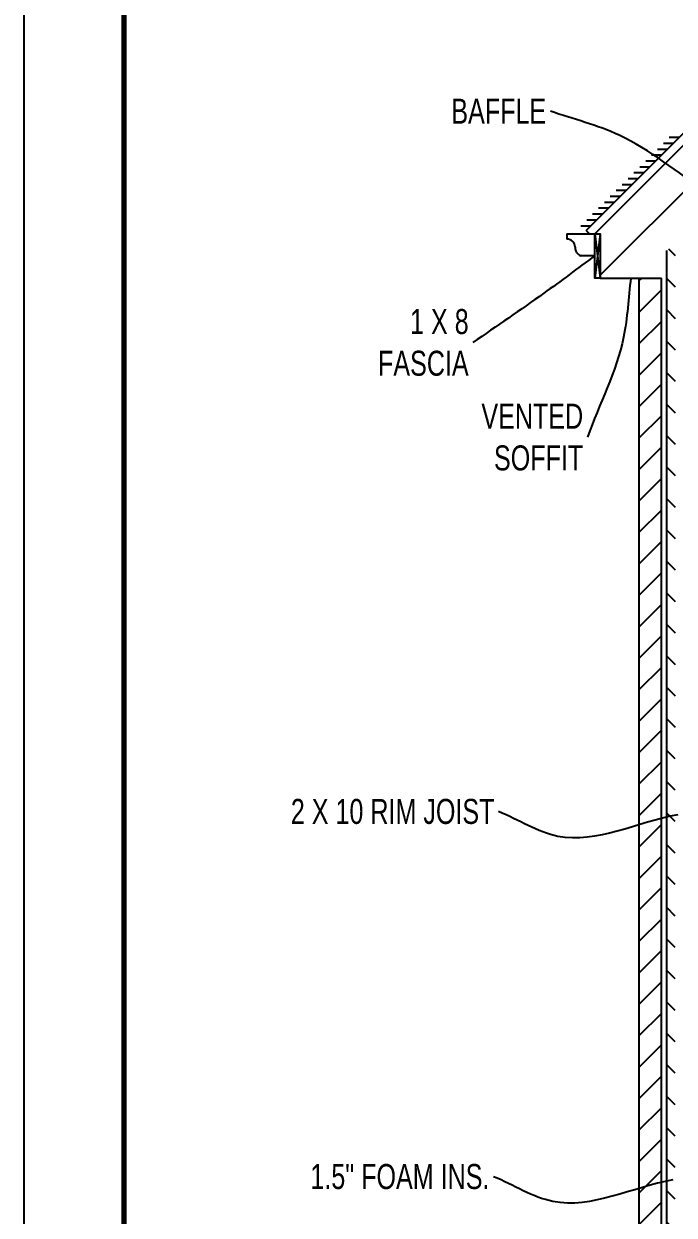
# Model space of a CAD drawing. Header units: inches. Extents: x 43 to 7578, y 1297 to 3809.
# Drawn here: x 3914.5 to 4148.4, y 3123.5 to 3552 of the extents above; entities that cross this region are included whole.
import ezdxf

# ---------------------------------------------------------------- set-up
doc = ezdxf.new("R2010")
doc.units = ezdxf.units.IN
doc.header["$LTSCALE"] = 0.5
doc.header["$MEASUREMENT"] = 0
doc.styles.add('Arch-Dim', font='romans.shx', dxfattribs={"width": 0.75})
doc.dimstyles.new('Annotative$7', dxfattribs={"dimscale": 96, "dimtxt": 0.09375, "dimasz": 0.0625, "dimexe": 0.0625, "dimexo": 0.0625, "dimgap": 0.03125, "dimtad": 0, "dimdec": 4, "dimzin": 3, "dimdsep": 46, "dimlunit": 4, "dimtxsty": 'Arch-Dim', "dimblk": 'ARCHTICK', "dimcen": 0.09375, "dimazin": 2, "dimtfac": 0.75, "dimtdec": 4, "dimtix": 1, "dimtmove": 2, "dimatfit": 3, "dimfxl": 1, "dimtolj": 1, "dimtzin": 0, "dimarcsym": 0})

# ---------------------------------------------------------------- blocks, each defined once
blk = doc.blocks.new('_ArchTick')
at = {"color": 0, "linetype": 'ByBlock', "const_width": 0.15}
blk.add_lwpolyline([(-0.5, -0.5), (0.5, 0.5)], dxfattribs=at)

msp = doc.modelspace()

# ---------------------------------------------------------------- hatches: boundary and pattern name
h = msp.add_hatch()
h.set_pattern_fill('ANSI31', color=256, scale=64, angle=90)
h.set_pattern_definition([(135, (-4106.505, -3051.678), (-5.656854, -5.656854), [])])
h.paths.add_polyline_path([(4148.81067, 3473.53772), (4145.81067, 3470.53772), (4145.81067, 3017.53772), (4148.81067, 3017.53772)])
h = msp.add_hatch()
h.set_pattern_fill('ANSI31', color=256, scale=64)
h.set_pattern_definition([(45, (-4106.505, -3051.678), (-5.656854, 5.656854), [])])
h.paths.add_polyline_path([(4143.81067, 3460.53772), (4135.81067, 3460.53772), (4135.81067, 3014.53772), (4143.81067, 3014.53772)])

# ---------------------------------------------------------------- linework, layer by layer
for p, q in [((4116.76042, 3477.73011), (4334.69845, 3695.66814)), ((4119.81067, 3476.53772), (4337.38817, 3694.11523)), ((4121.81067, 3461.56716), (4332.93169, 3672.68818)), ((4150.14358, 3511.11327), (4146.64358, 3511.11327)), ((4145.90094, 3506.87063), (4142.40094, 3506.87063)), ((4148.02226, 3508.99195), (4144.52226, 3508.99195)), ((4141.6583, 3502.62799), (4138.1583, 3502.62799)), ((4143.77962, 3504.74931), (4140.27962, 3504.74931)), ((4137.41566, 3498.38535), (4133.91566, 3498.38535)), ((4139.53698, 3500.50667), (4136.03698, 3500.50667)), ((4133.17301, 3494.14271), (4129.67301, 3494.14271)), ((4135.29434, 3496.26403), (4131.79434, 3496.26403)), ((4128.93037, 3489.90007), (4125.43037, 3489.90007)), ((4131.05169, 3492.02139), (4127.55169, 3492.02139)), ((4124.68773, 3485.65743), (4121.18773, 3485.65743)), ((4126.80905, 3487.77875), (4123.30905, 3487.77875)), ((4120.44509, 3481.41479), (4116.94509, 3481.41479)), ((4122.56641, 3483.53611), (4119.06641, 3483.53611)), ((4109.81067, 3476.53772), (4109.81067, 3474.53772)), ((4109.81067, 3476.53772), (4119.81067, 3476.53772)), ((4118.32377, 3479.29347), (4114.82377, 3479.29347)), ((4116.76042, 3477.73011), (4117.9528, 3476.53772)), ((4119.81067, 3476.53772), (4121.81067, 3460.53772)), ((4121.81067, 3476.53772), (4119.81067, 3460.53772)), ((4119.81067, 3468.53772), (4114.81067, 3468.53772)), ((4145.81067, 3017.53772), (4145.81067, 3470.53772)), ((4121.81067, 3460.53772), (4143.81067, 3460.53772)), ((4135.81067, 3014.53772), (4135.81067, 3460.53772)), ((4135.81067, 3460.53772), (4143.81067, 3460.53772)), ((4143.81067, 3014.53772), (4143.81067, 3460.53772))]:
    msp.add_line(p, q)
for points in [[(3914.48196, 3809.07749), (3914.48196, 2657.07749), (5642.48196, 2657.07749), (5642.48196, 3809.07749)], [(4119.81067, 3476.53772), (4121.81067, 3476.53772), (4121.81067, 3460.53772), (4119.81067, 3460.53772)]]:
    msp.add_lwpolyline(points, close=True)
at = {"lineweight": 70}
msp.add_lwpolyline([(3950.48196, 3773.07749), (3950.48196, 2693.07749), (5606.48196, 2693.07749), (5606.48196, 3773.07749)], close=True, dxfattribs=at)
for centre, radius, start, end in [((4110.01883, 3471.80875), 2.7369, 356.9697408, 94.3620016), ((4115.90183, 3471.49732), 3.15434, 176.9697408, 249.7617828)]:
    msp.add_arc(centre, radius, start, end)

# ---------------------------------------------------------------- texts
at = {"char_height": 9, "attachment_point": 6, "style": 'Arch-Dim'}
for s, insert in [('\\A1;{\\fCityBlueprint|b0|i0|c2|p2;BAFFLE}', (4102.35464, 3520.6157)), ('\\A1;{\\fCityBlueprint|b0|i0|c2|p2;1 X 8\\PFASCIA}', (4074.48135, 3437.37575)), ('\\A1;{\\fCityBlueprint|b0|i0|c2|p2;VENTED\\PSOFFIT}', (4115.66985, 3403.33192)), ('\\A1;{\\fCityBlueprint|b0|i0|c2|p2;2 X 10 RIM JOIST}', (4083.7562, 3268.6895)), ('\\A1;{\\fCityBlueprint|b0|i0|c2|p2;1.5" FOAM INS.}', (4081.9496, 3137.36877))]:
    msp.add_mtext(s, dxfattribs=dict(at, insert=insert))

# ---------------------------------------------------------------- leaders
at = {"path_type": 1, "annotation_type": 0, "has_hookline": 1, "hookline_direction": 1}
for points, text_width in [([(4159.94854, 3491.76959), (4128.62778, 3511.95164), (4103.85464, 3520.6157)], 23.72167), ([(4119.81067, 3468.53772), (4101.4964, 3455.10579), (4075.98135, 3437.37575)], 22.61208), ([(4132.81067, 3460.53772), (4130.17681, 3439.27864), (4117.16985, 3403.33192)], 25.30199), ([(4149.66001, 3267.53772), (4106.58444, 3259.76274), (4085.2562, 3268.6895)], 56.89166), ([(4147.85341, 3136.21699), (4104.77784, 3128.44201), (4083.4496, 3137.36877)], 50.00716)]:
    msp.add_leader(points, dimstyle='Annotative$7', override={"dimscale": 0}, dxfattribs=dict(at, text_width=text_width))

doc.saveas('drawing.dxf')
